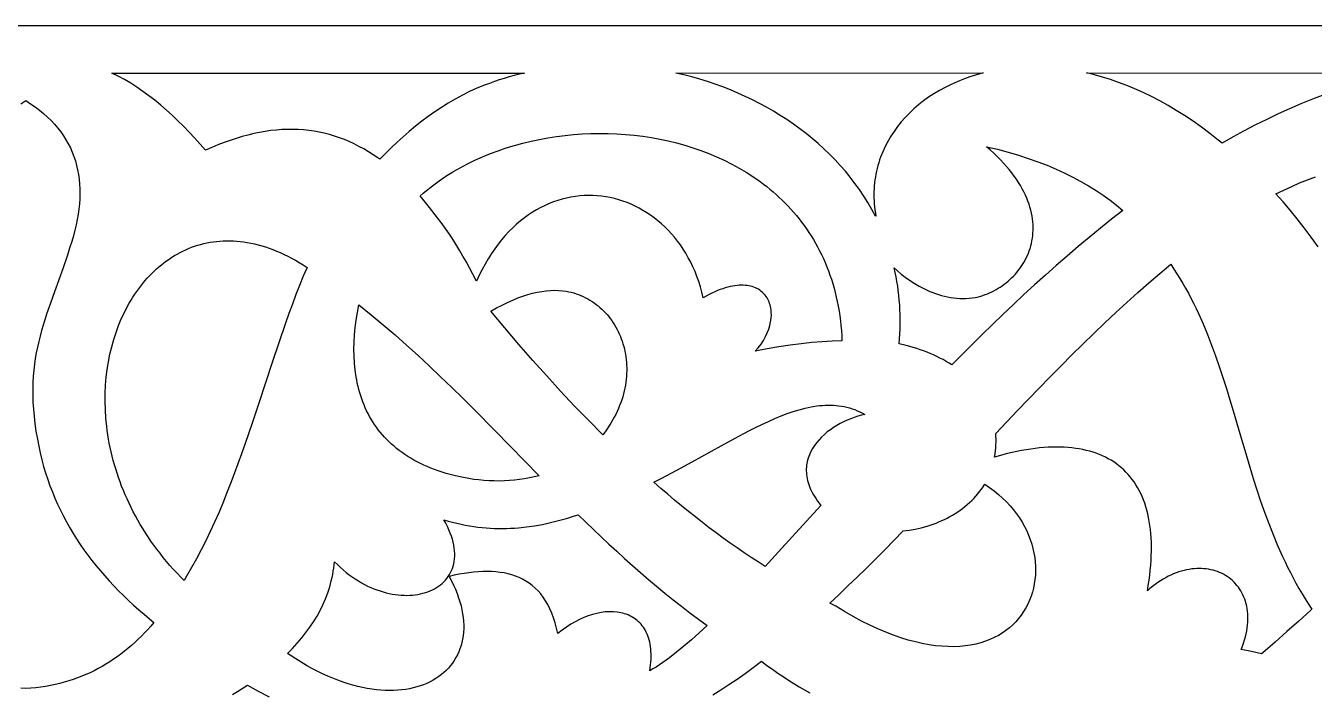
# Model space of a CAD drawing. Extents: x -170 to 170, y -20 to 44.
# Drawn here: x 0 to 58.9, y 13.1 to 43.5 of the extents above; entities that cross this region are included whole.
import ezdxf

# ---------------------------------------------------------------- set-up
doc = ezdxf.new("R2010")
doc.units = 0
doc.header["$MEASUREMENT"] = 0
doc.layers.add('LAYER_1', color=18, linetype='CONTINUOUS')

msp = doc.modelspace()

# ---------------------------------------------------------------- linework, layer by layer
at = {"layer": 'LAYER_1'}
for points in [[(170.235, 43.518), (-170.138, 43.518)], [(59.352, 40.358), (58.826, 40.16), (58.302, 39.949), (57.78, 39.726), (57.26, 39.491), (56.743, 39.245), (56.228, 38.987), (55.716, 38.718), (55.207, 38.44), (54.7, 38.15), (54.514, 38.299), (54.133, 38.602), (53.752, 38.888), (53.371, 39.159), (52.99, 39.415), (52.609, 39.655), (52.229, 39.881), (51.85, 40.092), (51.471, 40.288), (51.094, 40.47), (50.718, 40.638), (50.344, 40.792), (49.972, 40.932), (49.602, 41.059), (49.234, 41.173), (48.869, 41.274), (48.506, 41.362), (63.097, 41.361)], [(-0.17, 39.959), (0.049, 40.101), (0.269, 39.959), (0.478, 39.812), (0.676, 39.662), (0.864, 39.507), (1.04, 39.348), (1.207, 39.186), (1.363, 39.019), (1.508, 38.848), (1.643, 38.674), (1.769, 38.496), (1.884, 38.314), (1.989, 38.128), (2.085, 37.938), (2.17, 37.745), (2.246, 37.548), (2.313, 37.348), (2.37, 37.143), (2.417, 36.936), (2.456, 36.724), (2.485, 36.51), (2.505, 36.292), (2.516, 36.07), (2.518, 35.845), (2.511, 35.617), (2.496, 35.385), (2.472, 35.15), (2.439, 34.912), (2.398, 34.671), (2.349, 34.426), (2.291, 34.179), (2.226, 33.928), (2.152, 33.674), (2.053, 33.357), (1.953, 33.05), (1.753, 32.461), (1.362, 31.367), (1.177, 30.85), (1.003, 30.344), (0.921, 30.094), (0.843, 29.845), (0.77, 29.596), (0.701, 29.346), (0.638, 29.094), (0.58, 28.841), (0.528, 28.584), (0.482, 28.323), (0.444, 28.059), (0.412, 27.788), (0.388, 27.512), (0.372, 27.23), (0.364, 26.939), (0.365, 26.641), (0.375, 26.334), (0.395, 26.017), (0.425, 25.689), (0.464, 25.351), (0.515, 25), (0.577, 24.637), (0.638, 24.32), (0.707, 24.008), (0.782, 23.701), (0.865, 23.398), (0.954, 23.099), (1.05, 22.805), (1.153, 22.515), (1.263, 22.229), (1.379, 21.947), (1.501, 21.669), (1.63, 21.396), (1.766, 21.126), (1.907, 20.86), (2.055, 20.598), (2.209, 20.339), (2.369, 20.084), (2.536, 19.833), (2.708, 19.585), (2.886, 19.34), (3.07, 19.099), (3.259, 18.861), (3.455, 18.626), (3.655, 18.394), (3.862, 18.165), (4.074, 17.939), (4.291, 17.716), (4.514, 17.496), (4.742, 17.278), (4.975, 17.063), (5.213, 16.851), (5.456, 16.641), (5.705, 16.433), (5.906, 16.266), (5.766, 16.106), (5.623, 15.948), (5.477, 15.795), (5.33, 15.645), (5.179, 15.499), (5.027, 15.357), (4.872, 15.218), (4.714, 15.084), (4.554, 14.954), (4.391, 14.827), (4.225, 14.705), (4.057, 14.588), (3.885, 14.474), (3.711, 14.365), (3.535, 14.261), (3.355, 14.161), (3.172, 14.066), (2.986, 13.976), (2.798, 13.89), (2.606, 13.809), (2.411, 13.734), (2.213, 13.663), (2.012, 13.598), (1.807, 13.537), (1.599, 13.482), (1.388, 13.433), (1.174, 13.389), (0.956, 13.35), (0.735, 13.317), (0.51, 13.29), (0.281, 13.268), (0.049, 13.253), (-0.183, 13.268)], [(59.085, 33.429), (58.769, 33.867), (58.452, 34.29), (58.132, 34.699), (57.81, 35.093), (57.485, 35.473), (57.157, 35.841), (57.518, 36.018), (57.88, 36.185), (58.243, 36.341), (58.605, 36.486), (58.968, 36.62)], [(31.431, 12.97), (31.8, 13.198), (32.17, 13.436), (32.54, 13.686), (32.91, 13.945), (33.281, 14.215), (33.653, 14.494), (33.905, 14.309), (34.156, 14.131), (34.405, 13.959), (34.652, 13.794), (34.898, 13.635), (35.141, 13.483), (35.383, 13.336), (35.623, 13.196), (35.861, 13.061)], [(9.5, 12.976), (9.714, 13.11), (9.929, 13.248), (10.179, 13.408), (10.671, 13.138), (11.171, 12.872)]]:
    msp.add_lwpolyline(points, dxfattribs=at)
for points in [[(22.596, 41.305), (22.366, 41.245), (22.136, 41.182), (21.908, 41.114), (21.68, 41.042), (21.454, 40.966), (21.229, 40.886), (21.005, 40.802), (20.661, 40.662), (20.324, 40.51), (19.994, 40.346), (19.669, 40.172), (19.351, 39.987), (19.039, 39.792), (18.732, 39.588), (18.432, 39.376), (18.137, 39.155), (17.847, 38.926), (17.563, 38.69), (17.284, 38.448), (17.01, 38.2), (16.741, 37.946), (16.477, 37.688), (16.217, 37.425), (16.133, 37.484), (15.92, 37.628), (15.705, 37.765), (15.488, 37.893), (15.27, 38.012), (15.049, 38.123), (14.827, 38.226), (14.603, 38.32), (14.377, 38.405), (14.149, 38.482), (13.919, 38.551), (13.687, 38.611), (13.453, 38.662), (13.217, 38.704), (12.978, 38.738), (12.738, 38.763), (12.494, 38.78), (12.249, 38.787), (12.001, 38.786), (11.751, 38.776), (11.498, 38.757), (11.243, 38.73), (10.986, 38.693), (10.725, 38.647), (10.462, 38.593), (10.197, 38.53), (9.929, 38.457), (9.657, 38.376), (9.384, 38.285), (9.107, 38.185), (8.827, 38.077), (8.545, 37.959), (8.259, 37.832), (8.012, 38.117), (7.762, 38.394), (7.51, 38.665), (7.256, 38.928), (6.999, 39.182), (6.739, 39.429), (6.477, 39.666), (6.212, 39.895), (5.944, 40.114), (5.673, 40.324), (5.399, 40.524), (5.122, 40.713), (4.841, 40.892), (4.557, 41.06), (4.269, 41.216), (3.978, 41.361), (22.828, 41.361)], [(43.48, 41.277), (43.178, 41.183), (42.883, 41.078), (42.597, 40.963), (42.318, 40.839), (42.048, 40.705), (41.787, 40.563), (41.535, 40.411), (41.292, 40.251), (41.058, 40.083), (40.835, 39.907), (40.621, 39.723), (40.418, 39.531), (40.225, 39.333), (40.044, 39.127), (39.873, 38.915), (39.714, 38.696), (39.566, 38.471), (39.431, 38.24), (39.308, 38.004), (39.197, 37.762), (39.099, 37.515), (39.055, 37.39), (39.015, 37.263), (38.977, 37.136), (38.943, 37.007), (38.913, 36.877), (38.885, 36.746), (38.862, 36.615), (38.841, 36.482), (38.825, 36.348), (38.812, 36.213), (38.802, 36.077), (38.796, 35.941), (38.794, 35.804), (38.796, 35.666), (38.801, 35.527), (38.81, 35.387), (38.823, 35.247), (38.84, 35.106), (38.861, 34.965), (38.885, 34.822), (38.862, 34.822), (38.695, 35.135), (38.518, 35.441), (38.332, 35.74), (38.135, 36.034), (37.93, 36.321), (37.715, 36.601), (37.492, 36.874), (37.259, 37.141), (37.019, 37.401), (36.77, 37.655), (36.514, 37.901), (36.249, 38.14), (35.978, 38.373), (35.699, 38.598), (35.414, 38.816), (35.122, 39.027), (34.823, 39.231), (34.518, 39.427), (34.208, 39.615), (33.892, 39.797), (33.57, 39.97), (33.244, 40.136), (32.912, 40.295), (32.576, 40.445), (32.236, 40.588), (31.892, 40.723), (31.543, 40.849), (31.191, 40.968), (30.836, 41.079), (30.477, 41.181), (30.116, 41.276), (29.752, 41.361), (43.789, 41.362)], [(26.661, 38.601), (27.057, 38.586), (27.452, 38.559), (27.846, 38.522), (28.238, 38.474), (28.628, 38.414), (29.015, 38.344), (29.398, 38.262), (29.779, 38.169), (30.155, 38.065), (30.526, 37.95), (30.893, 37.823), (31.254, 37.685), (31.61, 37.536), (31.959, 37.376), (32.301, 37.204), (32.636, 37.021), (32.964, 36.826), (33.124, 36.725), (33.283, 36.62), (33.439, 36.513), (33.593, 36.402), (33.745, 36.289), (33.895, 36.173), (34.042, 36.055), (34.187, 35.933), (34.329, 35.808), (34.469, 35.681), (34.607, 35.55), (34.741, 35.417), (34.873, 35.281), (35.002, 35.141), (35.128, 34.999), (35.252, 34.854), (35.372, 34.706), (35.49, 34.556), (35.604, 34.402), (35.715, 34.245), (35.823, 34.085), (35.928, 33.923), (36.03, 33.757), (36.128, 33.589), (36.223, 33.417), (36.315, 33.243), (36.403, 33.066), (36.487, 32.886), (36.568, 32.702), (36.645, 32.516), (36.718, 32.327), (36.788, 32.135), (36.854, 31.94), (36.916, 31.741), (36.974, 31.54), (37.028, 31.336), (37.077, 31.129), (37.123, 30.919), (37.165, 30.706), (37.202, 30.49), (37.235, 30.271), (37.264, 30.049), (37.288, 29.823), (37.308, 29.595), (37.323, 29.364), (37.334, 29.13), (36.89, 29.116), (36.431, 29.089), (35.958, 29.051), (35.471, 28.999), (34.969, 28.934), (34.452, 28.855), (33.921, 28.762), (33.375, 28.654), (33.514, 28.818), (33.639, 28.984), (33.748, 29.153), (33.843, 29.324), (33.923, 29.494), (33.989, 29.665), (34.04, 29.834), (34.077, 30.001), (34.1, 30.165), (34.109, 30.325), (34.108, 30.403), (34.104, 30.48), (34.096, 30.555), (34.085, 30.629), (34.07, 30.702), (34.052, 30.772), (34.031, 30.841), (34.006, 30.908), (33.978, 30.973), (33.947, 31.036), (33.912, 31.096), (33.874, 31.154), (33.832, 31.209), (33.788, 31.262), (33.74, 31.313), (33.688, 31.36), (33.634, 31.404), (33.576, 31.446), (33.515, 31.484), (33.451, 31.519), (33.384, 31.551), (33.314, 31.579), (33.24, 31.604), (33.163, 31.624), (33.084, 31.642), (33.001, 31.655), (32.915, 31.664), (32.826, 31.669), (32.733, 31.67), (32.638, 31.666), (32.54, 31.659), (32.439, 31.646), (32.335, 31.629), (32.227, 31.607), (32.117, 31.58), (32.004, 31.548), (31.888, 31.511), (31.769, 31.469), (31.647, 31.422), (31.522, 31.369), (31.395, 31.311), (31.264, 31.247), (31.131, 31.177), (30.995, 31.101), (30.935, 31.352), (30.867, 31.596), (30.792, 31.834), (30.71, 32.065), (30.621, 32.291), (30.525, 32.51), (30.423, 32.722), (30.314, 32.928), (30.199, 33.128), (30.078, 33.321), (29.952, 33.507), (29.82, 33.686), (29.683, 33.859), (29.54, 34.024), (29.393, 34.183), (29.242, 34.334), (29.085, 34.478), (28.925, 34.615), (28.76, 34.745), (28.592, 34.867), (28.42, 34.982), (28.245, 35.089), (28.067, 35.189), (27.885, 35.281), (27.701, 35.366), (27.515, 35.442), (27.326, 35.511), (27.135, 35.571), (26.942, 35.624), (26.747, 35.669), (26.551, 35.705), (26.354, 35.733), (26.155, 35.753), (25.956, 35.765), (25.756, 35.768), (25.556, 35.762), (25.355, 35.748), (25.155, 35.725), (24.955, 35.693), (24.755, 35.653), (24.556, 35.604), (24.357, 35.546), (24.16, 35.478), (23.964, 35.402), (23.769, 35.316), (23.577, 35.221), (23.386, 35.117), (23.197, 35.004), (23.01, 34.881), (22.827, 34.748), (22.645, 34.606), (22.467, 34.454), (22.292, 34.292), (22.121, 34.121), (21.953, 33.94), (21.788, 33.748), (21.628, 33.547), (21.472, 33.335), (21.321, 33.114), (21.174, 32.882), (21.032, 32.639), (20.895, 32.387), (20.763, 32.124), (20.637, 31.85), (20.313, 32.47), (20.163, 32.746), (20.02, 33.003), (19.881, 33.244), (19.744, 33.472), (19.607, 33.691), (19.468, 33.903), (19.325, 34.112), (19.177, 34.321), (19.021, 34.533), (18.855, 34.751), (18.488, 35.218), (18.059, 35.747), (18.199, 35.868), (18.341, 35.987), (18.486, 36.103), (18.633, 36.216), (18.935, 36.435), (19.245, 36.644), (19.565, 36.842), (19.892, 37.03), (20.227, 37.208), (20.57, 37.375), (20.919, 37.531), (21.274, 37.678), (21.635, 37.813), (22.002, 37.938), (22.374, 38.052), (22.75, 38.156), (23.13, 38.249), (23.514, 38.331), (23.901, 38.403), (24.291, 38.464), (24.683, 38.514), (25.077, 38.553), (25.472, 38.581), (25.868, 38.599), (26.264, 38.605)], [(44.44, 37.877), (44.926, 37.748), (45.395, 37.611), (45.848, 37.464), (46.286, 37.309), (46.708, 37.146), (47.116, 36.974), (47.509, 36.794), (47.887, 36.606), (48.253, 36.411), (48.604, 36.208), (48.943, 35.997), (49.268, 35.78), (49.582, 35.555), (49.883, 35.324), (50.173, 35.086), (49.655, 34.683), (49.141, 34.273), (48.631, 33.856), (48.124, 33.433), (47.621, 33.004), (47.123, 32.57), (46.627, 32.13), (46.136, 31.687), (45.649, 31.239), (45.166, 30.788), (44.688, 30.333), (44.213, 29.876), (43.743, 29.417), (43.277, 28.956), (42.815, 28.493), (42.358, 28.03), (42.225, 28.113), (42.089, 28.194), (41.951, 28.271), (41.81, 28.345), (41.666, 28.416), (41.519, 28.484), (41.371, 28.549), (41.22, 28.61), (41.066, 28.669), (40.911, 28.724), (40.754, 28.776), (40.595, 28.825), (40.435, 28.871), (40.273, 28.913), (39.945, 28.988), (39.964, 29.218), (39.978, 29.446), (39.988, 29.672), (39.993, 29.897), (39.994, 30.12), (39.991, 30.341), (39.983, 30.561), (39.971, 30.779), (39.954, 30.995), (39.934, 31.209), (39.909, 31.422), (39.88, 31.633), (39.847, 31.842), (39.81, 32.049), (39.769, 32.254), (39.724, 32.458), (39.872, 32.321), (40.038, 32.18), (40.222, 32.038), (40.421, 31.896), (40.636, 31.758), (40.863, 31.626), (41.103, 31.502), (41.226, 31.443), (41.353, 31.388), (41.481, 31.336), (41.612, 31.287), (41.745, 31.243), (41.879, 31.202), (42.015, 31.166), (42.153, 31.135), (42.291, 31.108), (42.431, 31.087), (42.572, 31.072), (42.713, 31.062), (42.855, 31.059), (42.998, 31.062), (43.141, 31.073), (43.284, 31.09), (43.426, 31.115), (43.569, 31.147), (43.672, 31.176), (43.775, 31.207), (43.877, 31.243), (43.978, 31.282), (44.079, 31.324), (44.178, 31.37), (44.276, 31.419), (44.373, 31.472), (44.469, 31.528), (44.562, 31.587), (44.655, 31.649), (44.745, 31.714), (44.834, 31.782), (44.92, 31.853), (45.005, 31.927), (45.087, 32.004), (45.166, 32.083), (45.243, 32.166), (45.318, 32.251), (45.39, 32.339), (45.458, 32.429), (45.524, 32.522), (45.587, 32.617), (45.646, 32.715), (45.702, 32.815), (45.755, 32.918), (45.804, 33.022), (45.849, 33.129), (45.89, 33.238), (45.927, 33.35), (45.96, 33.463), (45.989, 33.578), (46.014, 33.695), (46.034, 33.814), (46.049, 33.935), (46.06, 34.058), (46.066, 34.182), (46.067, 34.308), (46.062, 34.436), (46.053, 34.565), (46.038, 34.696), (46.018, 34.828), (45.992, 34.962), (45.96, 35.097), (45.923, 35.233), (45.879, 35.371), (45.83, 35.509), (45.774, 35.649), (45.712, 35.79), (45.644, 35.932), (45.568, 36.075), (45.487, 36.219), (45.398, 36.363), (45.303, 36.509), (45.2, 36.655), (45.09, 36.802), (44.973, 36.95), (44.848, 37.098), (44.716, 37.247), (44.576, 37.396), (44.429, 37.546), (44.273, 37.696), (44.11, 37.846), (43.938, 37.996)], [(9.377, 33.698), (9.533, 33.693), (9.69, 33.683), (9.849, 33.668), (10.009, 33.648), (10.17, 33.623), (10.333, 33.593), (10.496, 33.557), (10.661, 33.516), (10.827, 33.47), (10.994, 33.419), (11.163, 33.362), (11.332, 33.3), (11.502, 33.232), (11.674, 33.159), (11.846, 33.08), (12.019, 32.995), (12.194, 32.905), (12.369, 32.808), (12.545, 32.706), (12.721, 32.598), (12.899, 32.484), (12.726, 32.076), (12.558, 31.661), (12.393, 31.239), (12.23, 30.81), (12.071, 30.376), (11.914, 29.936), (11.605, 29.042), (11.3, 28.134), (10.997, 27.215), (10.693, 26.29), (10.384, 25.363), (10.068, 24.437), (9.907, 23.977), (9.742, 23.519), (9.574, 23.063), (9.402, 22.611), (9.226, 22.162), (9.046, 21.718), (8.861, 21.278), (8.67, 20.844), (8.474, 20.416), (8.272, 19.994), (8.063, 19.579), (7.848, 19.172), (7.626, 18.772), (7.396, 18.381), (7.277, 18.179), (7.13, 18.335), (6.96, 18.514), (6.795, 18.694), (6.635, 18.875), (6.479, 19.057), (6.327, 19.241), (6.181, 19.426), (6.039, 19.612), (5.901, 19.799), (5.768, 19.987), (5.639, 20.176), (5.515, 20.366), (5.395, 20.557), (5.279, 20.748), (5.168, 20.94), (5.061, 21.133), (4.958, 21.326), (4.86, 21.52), (4.765, 21.714), (4.675, 21.909), (4.589, 22.104), (4.507, 22.299), (4.429, 22.495), (4.355, 22.691), (4.285, 22.886), (4.219, 23.082), (4.157, 23.278), (4.099, 23.474), (4.045, 23.669), (3.994, 23.865), (3.948, 24.06), (3.905, 24.255), (3.866, 24.45), (3.831, 24.644), (3.799, 24.837), (3.771, 25.03), (3.747, 25.223), (3.709, 25.606), (3.685, 25.985), (3.675, 26.362), (3.679, 26.734), (3.696, 27.102), (3.727, 27.464), (3.77, 27.821), (3.826, 28.173), (3.894, 28.518), (3.975, 28.856), (4.067, 29.186), (4.171, 29.509), (4.287, 29.824), (4.414, 30.13), (4.552, 30.426), (4.7, 30.713), (4.778, 30.853), (4.859, 30.99), (4.942, 31.124), (5.028, 31.256), (5.116, 31.385), (5.207, 31.511), (5.3, 31.634), (5.396, 31.755), (5.494, 31.872), (5.594, 31.986), (5.696, 32.097), (5.801, 32.205), (5.908, 32.31), (6.018, 32.411), (6.129, 32.509), (6.243, 32.603), (6.358, 32.694), (6.476, 32.782), (6.596, 32.866), (6.718, 32.946), (6.842, 33.023), (6.968, 33.095), (7.095, 33.164), (7.225, 33.229), (7.357, 33.291), (7.49, 33.348), (7.625, 33.401), (7.762, 33.45), (7.901, 33.494), (8.041, 33.535), (8.183, 33.571), (8.327, 33.603), (8.473, 33.63), (8.62, 33.653), (8.768, 33.671), (8.918, 33.685), (9.07, 33.694), (9.223, 33.699)], [(52.5, 32.41), (52.64, 32.193), (52.776, 31.974), (52.908, 31.752), (53.035, 31.528), (53.159, 31.302), (53.279, 31.074), (53.396, 30.844), (53.509, 30.612), (53.618, 30.378), (53.829, 29.905), (54.028, 29.425), (54.217, 28.94), (54.397, 28.449), (54.569, 27.953), (54.735, 27.452), (54.895, 26.948), (55.051, 26.441), (55.204, 25.93), (55.506, 24.903), (55.81, 23.871), (55.966, 23.355), (56.125, 22.839), (56.291, 22.324), (56.462, 21.81), (56.642, 21.299), (56.83, 20.79), (57.028, 20.284), (57.238, 19.781), (57.46, 19.283), (57.576, 19.036), (57.695, 18.79), (57.818, 18.545), (57.945, 18.301), (58.076, 18.059), (58.212, 17.819), (58.351, 17.58), (58.495, 17.343), (58.644, 17.107), (58.797, 16.873), (58.754, 16.833), (58.203, 16.332), (57.665, 15.849), (57.124, 15.371), (56.567, 14.887), (56.504, 14.833), (56.039, 14.936), (55.573, 15.03), (55.63, 15.18), (55.681, 15.327), (55.726, 15.472), (55.764, 15.614), (55.797, 15.754), (55.824, 15.892), (55.845, 16.027), (55.86, 16.159), (55.87, 16.289), (55.875, 16.416), (55.875, 16.541), (55.869, 16.662), (55.858, 16.781), (55.843, 16.897), (55.823, 17.01), (55.797, 17.12), (55.768, 17.226), (55.734, 17.33), (55.695, 17.43), (55.653, 17.527), (55.606, 17.621), (55.555, 17.711), (55.501, 17.798), (55.442, 17.882), (55.38, 17.962), (55.314, 18.038), (55.245, 18.111), (55.173, 18.18), (55.097, 18.245), (55.018, 18.307), (54.936, 18.364), (54.852, 18.418), (54.764, 18.467), (54.674, 18.513), (54.581, 18.554), (54.486, 18.591), (54.389, 18.624), (54.289, 18.653), (54.187, 18.678), (54.083, 18.698), (53.978, 18.713), (53.87, 18.724), (53.761, 18.731), (53.651, 18.733), (53.539, 18.73), (53.425, 18.723), (53.311, 18.711), (53.195, 18.693), (53.078, 18.671), (52.961, 18.645), (52.843, 18.613), (52.724, 18.576), (52.604, 18.533), (52.485, 18.486), (52.364, 18.434), (52.244, 18.376), (52.124, 18.313), (52.003, 18.244), (51.883, 18.17), (51.763, 18.09), (51.643, 18.005), (51.524, 17.914), (51.406, 17.818), (51.288, 17.716), (51.329, 17.958), (51.364, 18.196), (51.395, 18.43), (51.42, 18.659), (51.441, 18.884), (51.456, 19.104), (51.467, 19.32), (51.472, 19.531), (51.473, 19.738), (51.469, 19.94), (51.46, 20.138), (51.446, 20.331), (51.427, 20.52), (51.404, 20.704), (51.375, 20.884), (51.343, 21.059), (51.305, 21.23), (51.263, 21.396), (51.216, 21.557), (51.165, 21.714), (51.109, 21.866), (51.049, 22.014), (50.984, 22.157), (50.915, 22.296), (50.841, 22.43), (50.763, 22.559), (50.681, 22.684), (50.595, 22.804), (50.504, 22.919), (50.409, 23.03), (50.309, 23.136), (50.206, 23.237), (50.098, 23.334), (49.987, 23.426), (49.871, 23.514), (49.751, 23.597), (49.628, 23.675), (49.5, 23.748), (49.368, 23.817), (49.233, 23.88), (49.093, 23.94), (48.95, 23.994), (48.803, 24.044), (48.652, 24.089), (48.497, 24.129), (48.339, 24.164), (48.177, 24.195), (48.011, 24.221), (47.842, 24.242), (47.669, 24.258), (47.492, 24.27), (47.312, 24.276), (47.129, 24.278), (46.942, 24.275), (46.752, 24.268), (46.558, 24.255), (46.361, 24.237), (46.161, 24.215), (45.957, 24.188), (45.75, 24.156), (45.54, 24.119), (45.327, 24.077), (45.11, 24.03), (44.891, 23.979), (44.31, 23.823), (44.331, 23.964), (44.349, 24.103), (44.362, 24.24), (44.37, 24.376), (44.375, 24.509), (44.375, 24.642), (44.371, 24.772), (44.363, 24.9), (45.354, 25.943), (46.348, 26.975), (46.846, 27.485), (47.344, 27.991), (47.843, 28.491), (48.342, 28.985), (48.842, 29.472), (49.343, 29.952), (49.843, 30.423), (50.345, 30.885), (50.847, 31.337), (51.349, 31.778), (51.852, 32.208), (52.355, 32.625)], [(24.384, 31.435), (24.562, 31.421), (24.734, 31.396), (24.852, 31.373), (24.967, 31.346), (25.081, 31.315), (25.193, 31.28), (25.303, 31.241), (25.411, 31.198), (25.517, 31.151), (25.62, 31.101), (25.722, 31.047), (25.821, 30.989), (25.918, 30.928), (26.012, 30.864), (26.104, 30.797), (26.194, 30.726), (26.281, 30.652), (26.366, 30.575), (26.448, 30.495), (26.528, 30.412), (26.604, 30.327), (26.678, 30.238), (26.749, 30.147), (26.817, 30.054), (26.883, 29.958), (26.945, 29.859), (27.004, 29.758), (27.061, 29.655), (27.114, 29.55), (27.164, 29.443), (27.211, 29.333), (27.254, 29.222), (27.294, 29.109), (27.331, 28.994), (27.364, 28.877), (27.394, 28.759), (27.42, 28.639), (27.443, 28.518), (27.462, 28.395), (27.477, 28.271), (27.489, 28.146), (27.497, 28.019), (27.501, 27.892), (27.501, 27.763), (27.497, 27.634), (27.489, 27.504), (27.477, 27.373), (27.461, 27.241), (27.441, 27.109), (27.416, 26.976), (27.388, 26.843), (27.355, 26.709), (27.317, 26.575), (27.276, 26.441), (27.229, 26.307), (27.179, 26.173), (27.123, 26.038), (27.063, 25.904), (26.999, 25.77), (26.929, 25.637), (26.855, 25.503), (26.776, 25.371), (26.692, 25.238), (26.603, 25.106), (26.51, 24.975), (26.411, 24.845), (25.765, 25.491), (25.123, 26.153), (24.483, 26.831), (23.845, 27.526), (23.208, 28.239), (22.571, 28.97), (21.933, 29.72), (21.293, 30.491), (21.554, 30.635), (21.808, 30.766), (22.057, 30.886), (22.298, 30.993), (22.534, 31.088), (22.763, 31.171), (22.986, 31.243), (23.203, 31.303), (23.414, 31.352), (23.62, 31.39), (23.819, 31.418), (24.013, 31.434), (24.201, 31.44)], [(15.826, 30.32), (16.376, 29.862), (16.917, 29.399), (17.449, 28.929), (17.973, 28.454), (18.491, 27.974), (19.002, 27.488), (19.509, 26.998), (20.012, 26.505), (20.512, 26.007), (21.506, 25.003), (23.501, 22.969), (23.28, 22.914), (23.057, 22.867), (22.831, 22.826), (22.604, 22.793), (22.375, 22.766), (22.145, 22.747), (21.914, 22.735), (21.681, 22.729), (21.448, 22.731), (21.215, 22.739), (20.981, 22.755), (20.748, 22.777), (20.515, 22.805), (20.282, 22.841), (20.05, 22.882), (19.82, 22.931), (19.626, 22.977), (19.437, 23.025), (19.252, 23.078), (19.072, 23.133), (18.895, 23.191), (18.724, 23.253), (18.556, 23.317), (18.393, 23.385), (18.234, 23.455), (18.079, 23.529), (17.928, 23.605), (17.782, 23.684), (17.64, 23.766), (17.501, 23.851), (17.367, 23.938), (17.237, 24.029), (17.111, 24.121), (16.989, 24.217), (16.871, 24.315), (16.757, 24.416), (16.647, 24.519), (16.54, 24.624), (16.438, 24.732), (16.339, 24.843), (16.245, 24.955), (16.154, 25.07), (16.066, 25.188), (15.983, 25.307), (15.903, 25.429), (15.827, 25.553), (15.755, 25.679), (15.686, 25.807), (15.621, 25.937), (15.56, 26.069), (15.502, 26.203), (15.448, 26.339), (15.397, 26.477), (15.35, 26.617), (15.306, 26.759), (15.266, 26.902), (15.229, 27.047), (15.195, 27.194), (15.165, 27.342), (15.138, 27.492), (15.094, 27.797), (15.064, 28.107), (15.046, 28.424), (15.041, 28.745), (15.048, 29.072), (15.068, 29.403), (15.1, 29.739), (15.143, 30.079), (15.199, 30.423), (15.265, 30.77)], [(36.824, 26.194), (36.949, 26.19), (37.073, 26.181), (37.197, 26.167), (37.319, 26.149), (37.441, 26.126), (37.562, 26.099), (37.682, 26.067), (37.801, 26.03), (37.919, 25.988), (38.036, 25.94), (38.153, 25.888), (38.269, 25.83), (38.384, 25.767), (38.222, 25.73), (38.06, 25.685), (37.896, 25.633), (37.734, 25.574), (37.572, 25.507), (37.412, 25.434), (37.255, 25.353), (37.101, 25.266), (36.951, 25.173), (36.806, 25.073), (36.666, 24.968), (36.533, 24.856), (36.407, 24.738), (36.289, 24.615), (36.18, 24.486), (36.08, 24.352), (35.99, 24.213), (35.911, 24.069), (35.844, 23.92), (35.789, 23.766), (35.766, 23.687), (35.747, 23.608), (35.732, 23.527), (35.719, 23.445), (35.711, 23.362), (35.706, 23.278), (35.706, 23.193), (35.709, 23.107), (35.716, 23.02), (35.727, 22.932), (35.743, 22.843), (35.763, 22.754), (35.787, 22.663), (35.816, 22.572), (35.85, 22.479), (35.888, 22.386), (35.931, 22.292), (35.979, 22.197), (36.032, 22.102), (36.09, 22.005), (36.153, 21.908), (36.221, 21.811), (36.295, 21.712), (36.374, 21.613), (35.063, 20.174), (34.433, 19.488), (33.82, 18.827), (33.501, 19.031), (33.182, 19.24), (32.863, 19.454), (32.545, 19.673), (32.227, 19.897), (31.909, 20.125), (31.591, 20.359), (31.274, 20.597), (30.957, 20.839), (30.639, 21.087), (30.323, 21.339), (30.006, 21.596), (29.69, 21.857), (29.373, 22.123), (29.057, 22.394), (28.741, 22.669), (29.078, 22.845), (29.793, 23.221), (30.488, 23.6), (31.82, 24.34), (32.458, 24.688), (33.078, 25.015), (33.381, 25.169), (33.68, 25.315), (33.975, 25.452), (34.265, 25.58), (34.551, 25.698), (34.834, 25.805), (35.112, 25.901), (35.386, 25.985), (35.656, 26.056), (35.922, 26.113), (36.184, 26.156), (36.314, 26.171), (36.443, 26.183), (36.571, 26.191), (36.698, 26.195)], [(44.076, 22.435), (44.287, 22.28), (44.486, 22.118), (44.674, 21.951), (44.85, 21.778), (45.016, 21.601), (45.17, 21.418), (45.313, 21.232), (45.445, 21.042), (45.565, 20.849), (45.675, 20.653), (45.774, 20.454), (45.862, 20.254), (45.939, 20.052), (46.005, 19.848), (46.06, 19.644), (46.105, 19.439), (46.139, 19.235), (46.162, 19.031), (46.175, 18.827), (46.177, 18.625), (46.169, 18.425), (46.151, 18.227), (46.122, 18.031), (46.082, 17.839), (46.033, 17.649), (45.973, 17.464), (45.903, 17.282), (45.823, 17.105), (45.733, 16.933), (45.633, 16.767), (45.523, 16.606), (45.404, 16.452), (45.274, 16.304), (45.134, 16.163), (44.985, 16.03), (44.826, 15.904), (44.657, 15.787), (44.479, 15.679), (44.291, 15.579), (44.094, 15.49), (43.887, 15.41), (43.671, 15.34), (43.445, 15.282), (43.211, 15.234), (42.966, 15.199), (42.713, 15.175), (42.451, 15.163), (42.179, 15.165), (41.899, 15.179), (41.609, 15.208), (41.311, 15.25), (41.003, 15.307), (40.687, 15.379), (40.362, 15.466), (40.028, 15.569), (39.686, 15.688), (39.335, 15.824), (38.975, 15.976), (38.607, 16.146), (38.23, 16.334), (37.845, 16.54), (37.451, 16.765), (37.049, 17.008), (36.774, 17.147), (37.192, 17.537), (37.61, 17.935), (38.029, 18.34), (38.448, 18.751), (39.288, 19.59), (40.129, 20.448), (40.407, 20.485), (40.685, 20.535), (40.96, 20.598), (41.232, 20.673), (41.499, 20.761), (41.631, 20.81), (41.761, 20.862), (41.89, 20.918), (42.017, 20.976), (42.142, 21.038), (42.265, 21.103), (42.386, 21.172), (42.505, 21.243), (42.621, 21.318), (42.735, 21.396), (42.846, 21.477), (42.954, 21.562), (43.06, 21.649), (43.162, 21.74), (43.261, 21.834), (43.357, 21.932), (43.449, 22.032), (43.538, 22.136), (43.623, 22.243), (43.704, 22.354), (43.781, 22.467), (43.854, 22.584)], [(25.986, 20.514), (26.689, 19.85), (27.044, 19.522), (27.402, 19.196), (27.763, 18.873), (28.127, 18.553), (28.494, 18.236), (28.864, 17.923), (29.239, 17.613), (29.617, 17.307), (29.999, 17.006), (30.385, 16.708), (30.776, 16.415), (31.171, 16.127), (30.81, 15.791), (30.458, 15.475), (30.115, 15.181), (29.783, 14.909), (29.46, 14.66), (29.148, 14.435), (28.996, 14.332), (28.846, 14.235), (28.698, 14.144), (28.554, 14.06), (28.575, 14.198), (28.591, 14.332), (28.603, 14.462), (28.611, 14.589), (28.615, 14.712), (28.614, 14.831), (28.609, 14.947), (28.6, 15.059), (28.587, 15.167), (28.571, 15.272), (28.55, 15.373), (28.526, 15.47), (28.498, 15.564), (28.467, 15.654), (28.433, 15.74), (28.395, 15.823), (28.353, 15.903), (28.309, 15.978), (28.261, 16.05), (28.211, 16.119), (28.158, 16.184), (28.102, 16.246), (28.043, 16.303), (27.981, 16.358), (27.917, 16.409), (27.851, 16.456), (27.782, 16.5), (27.71, 16.541), (27.637, 16.578), (27.562, 16.611), (27.484, 16.641), (27.405, 16.668), (27.323, 16.691), (27.24, 16.711), (27.155, 16.727), (27.069, 16.74), (26.892, 16.756), (26.709, 16.758), (26.522, 16.747), (26.331, 16.722), (26.137, 16.685), (25.94, 16.634), (25.741, 16.57), (25.542, 16.493), (25.341, 16.403), (25.141, 16.3), (24.942, 16.184), (24.745, 16.056), (24.55, 15.915), (24.358, 15.762), (24.3, 16.015), (24.235, 16.254), (24.162, 16.481), (24.082, 16.694), (23.994, 16.894), (23.899, 17.082), (23.797, 17.257), (23.689, 17.42), (23.573, 17.571), (23.451, 17.711), (23.322, 17.84), (23.188, 17.957), (23.046, 18.063), (22.899, 18.159), (22.746, 18.245), (22.588, 18.321), (22.423, 18.387), (22.254, 18.443), (22.079, 18.49), (21.899, 18.528), (21.713, 18.557), (21.523, 18.578), (21.329, 18.59), (21.129, 18.595), (20.926, 18.591), (20.718, 18.58), (20.506, 18.562), (20.29, 18.537), (20.07, 18.505), (19.846, 18.467), (19.619, 18.423), (19.389, 18.372), (19.494, 18.173), (19.591, 17.977), (19.677, 17.782), (19.755, 17.59), (19.823, 17.401), (19.882, 17.214), (19.933, 17.029), (19.974, 16.848), (20.007, 16.669), (20.031, 16.493), (20.047, 16.321), (20.055, 16.151), (20.054, 15.985), (20.045, 15.823), (20.029, 15.664), (20.004, 15.509), (19.972, 15.358), (19.932, 15.21), (19.885, 15.067), (19.831, 14.928), (19.769, 14.793), (19.7, 14.663), (19.625, 14.537), (19.543, 14.416), (19.454, 14.3), (19.358, 14.189), (19.256, 14.082), (19.148, 13.981), (19.033, 13.885), (18.913, 13.795), (18.787, 13.71), (18.655, 13.63), (18.517, 13.557), (18.373, 13.489), (18.225, 13.427), (18.071, 13.372), (17.912, 13.322), (17.748, 13.279), (17.579, 13.242), (17.405, 13.212), (17.226, 13.189), (17.043, 13.172), (16.856, 13.162), (16.664, 13.16), (16.469, 13.164), (16.269, 13.176), (16.065, 13.195), (15.858, 13.222), (15.647, 13.256), (15.432, 13.299), (15.214, 13.349), (14.993, 13.406), (14.769, 13.473), (14.542, 13.547), (14.312, 13.63), (14.079, 13.721), (13.843, 13.82), (13.605, 13.929), (13.365, 14.046), (13.122, 14.172), (12.878, 14.308), (12.631, 14.452), (12.382, 14.606), (12.132, 14.769), (12.006, 14.854), (12.235, 15.085), (12.452, 15.321), (12.658, 15.56), (12.85, 15.803), (13.031, 16.05), (13.198, 16.301), (13.353, 16.556), (13.495, 16.816), (13.624, 17.079), (13.74, 17.347), (13.843, 17.619), (13.889, 17.757), (13.932, 17.896), (13.971, 18.035), (14.007, 18.176), (14.04, 18.318), (14.069, 18.461), (14.095, 18.605), (14.117, 18.751), (14.136, 18.897), (14.152, 19.044), (14.283, 18.913), (14.416, 18.788), (14.55, 18.669), (14.686, 18.556), (14.824, 18.45), (14.962, 18.349), (15.102, 18.254), (15.242, 18.166), (15.383, 18.083), (15.525, 18.006), (15.667, 17.934), (15.809, 17.869), (15.951, 17.809), (16.092, 17.755), (16.234, 17.706), (16.375, 17.662), (16.515, 17.625), (16.654, 17.592), (16.792, 17.565), (16.929, 17.543), (17.065, 17.526), (17.199, 17.515), (17.331, 17.508), (17.461, 17.507), (17.59, 17.51), (17.716, 17.519), (17.839, 17.532), (17.96, 17.55), (18.079, 17.573), (18.194, 17.601), (18.306, 17.633), (18.415, 17.67), (18.521, 17.712), (18.623, 17.758), (18.721, 17.808), (18.815, 17.863), (18.905, 17.922), (18.99, 17.985), (19.072, 18.053), (19.148, 18.125), (19.22, 18.201), (19.287, 18.281), (19.349, 18.365), (19.405, 18.452), (19.456, 18.544), (19.501, 18.64), (19.54, 18.739), (19.574, 18.842), (19.601, 18.949), (19.622, 19.059), (19.636, 19.173), (19.643, 19.291), (19.644, 19.412), (19.638, 19.536), (19.624, 19.664), (19.603, 19.795), (19.575, 19.929), (19.539, 20.066), (19.495, 20.207), (19.443, 20.35), (19.382, 20.497), (19.314, 20.646), (19.236, 20.798), (19.15, 20.954), (19.349, 20.897), (19.545, 20.845), (19.741, 20.797), (19.935, 20.754), (20.129, 20.716), (20.321, 20.682), (20.512, 20.652), (20.702, 20.627), (20.892, 20.606), (21.08, 20.589), (21.268, 20.576), (21.455, 20.567), (21.641, 20.562), (21.826, 20.561), (22.011, 20.564), (22.196, 20.57), (22.38, 20.58), (22.563, 20.594), (22.929, 20.633), (23.295, 20.685), (23.659, 20.75), (24.024, 20.828), (24.388, 20.918), (24.754, 21.02), (25.121, 21.133), (25.291, 21.185)]]:
    msp.add_lwpolyline(points, close=True, dxfattribs=at)

doc.saveas('drawing.dxf')
